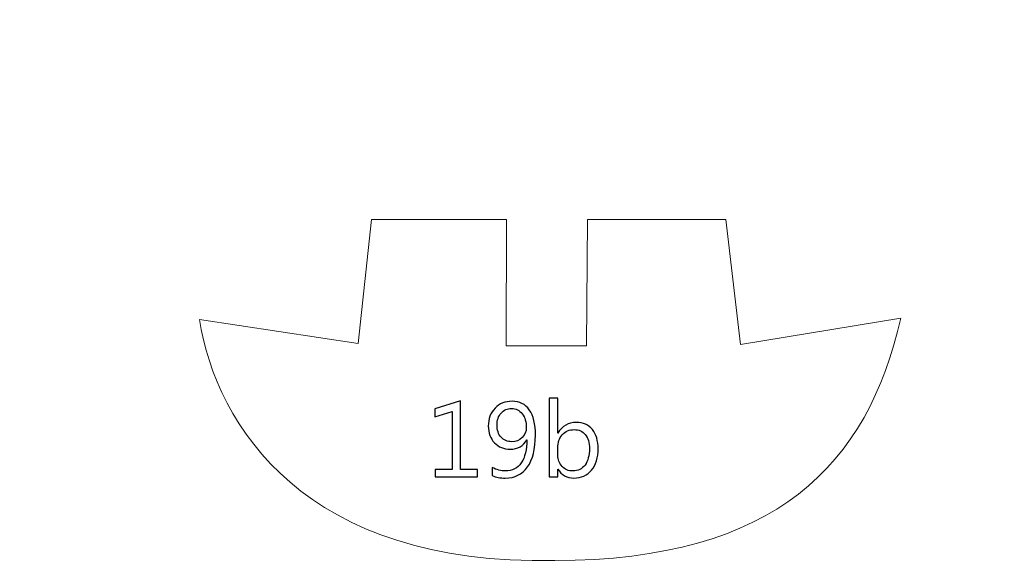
# Model space of a CAD drawing. Header units: centimetres. Extents: x -196 to 200, y -267 to 229.
# Drawn here: x 80.08 to 119.76, y 43.46 to 65.43 of the extents above; entities that cross this region are included whole.
import ezdxf

# ---------------------------------------------------------------- set-up
doc = ezdxf.new("R2010")
doc.units = ezdxf.units.CM
doc.header["$MEASUREMENT"] = 0
doc.layers.add('Camada 1', color=7, linetype='Continuous')
doc.layers.add('Camada 2', color=20, linetype='Continuous')

msp = doc.modelspace()

# ---------------------------------------------------------------- linework, layer by layer
at = {"layer": 'Camada 1', "lineweight": 9}
for points, knots in [([(114.689, 140.372), (114.689, 140.372), (121.777, 140.406), (121.777, 140.406), (121.777, 140.406), (121.777, 140.406), (121.77, 129.531), (121.77, 129.531), (121.77, 129.531), (121.77, 129.531), (125.082, 129.531), (125.082, 129.531), (125.082, 129.531), (125.082, 129.531), (125.087, 140.334), (125.087, 140.334), (125.087, 140.334), (125.087, 140.334), (135.586, 140.334), (135.586, 140.334), (135.586, 140.334), (135.586, 140.334), (135.586, 129.531), (135.586, 129.531), (135.586, 129.531), (135.586, 129.531), (138.885, 129.531), (138.885, 129.531), (138.885, 129.531), (138.885, 129.531), (138.886, 140.351), (138.886, 140.351), (138.886, 140.351), (138.886, 140.351), (149.417, 140.346), (149.417, 140.346), (149.417, 140.346), (149.417, 140.346), (149.391, 129.535), (149.391, 129.535), (149.391, 129.535), (149.391, 129.535), (152.742, 129.531), (152.742, 129.531), (152.742, 129.531), (152.742, 129.531), (152.755, 140.375), (152.755, 140.375), (152.755, 140.375), (152.755, 140.375), (163.247, 140.384), (163.247, 140.384), (163.247, 140.384), (163.247, 140.384), (163.247, 129.532), (163.247, 129.532), (163.247, 129.532), (163.247, 129.532), (166.534, 129.534), (166.534, 129.534), (166.534, 129.534), (166.534, 129.534), (166.587, 140.372), (166.587, 140.372), (166.587, 140.372), (166.587, 140.372), (177.191, 140.351), (177.191, 140.351), (177.191, 140.351), (177.191, 140.351), (177.225, 129.532), (177.225, 129.532), (177.225, 129.532), (177.225, 129.532), (180.491, 129.532), (180.491, 129.532), (180.491, 129.532), (180.491, 129.532), (180.507, 140.351), (180.507, 140.351), (180.507, 140.351), (180.507, 140.351), (194.175, 140.357), (194.175, 140.357), (194.175, 140.357), (194.175, 140.357), (194.198, 135.934), (194.198, 135.934), (194.198, 135.934), (194.198, 135.934), (190.911, 135.937), (190.911, 135.937), (190.911, 135.937), (190.911, 135.937), (190.911, 122.929), (190.911, 122.929), (190.911, 122.929), (190.911, 122.929), (194.197, 122.931), (194.197, 122.931), (194.197, 122.931), (194.197, 122.931), (194.197, 118.546), (194.197, 118.546), (194.197, 118.546), (194.197, 118.546), (111.237, 118.545), (111.237, 118.545), (111.237, 118.545), (111.237, 118.545), (111.234, 125.194), (111.234, 125.194), (111.234, 125.194), (111.234, 125.194), (100.095, 125.194), (100.095, 125.194), (100.095, 125.194), (98.387, 125.156), (97.605, 123.336), (97.591, 120.037), (97.591, 120.037), (97.729, 114.639), (94.559, 112.378), (91.986, 112.668), (91.986, 112.668), (91.986, 112.668), (93.508, 124.97), (93.508, 124.97), (93.508, 124.97), (93.508, 124.97), (90.249, 125.309), (90.249, 125.309), (90.249, 125.309), (90.249, 125.309), (89.165, 117.272), (89.165, 117.272), (89.165, 117.272), (89.165, 117.272), (2.271, 117.175), (2.271, 117.175), (2.271, 117.175), (2.271, 117.175), (2.269, 110.802), (2.269, 110.802), (2.269, 110.802), (2.269, 110.802), (-1.043, 110.801), (-1.043, 110.801), (-1.043, 110.801), (-1.043, 110.801), (-1.185, 88.942), (-1.185, 88.942), (-1.185, 88.942), (-1.185, 88.942), (-35.24, 85.129), (-35.24, 85.129), (-35.24, 85.129), (-35.24, 85.129), (-63.557, 85.144), (-63.557, 85.144), (-63.557, 85.144), (-65.043, 84.591), (-65.665, 83.347), (-65.246, 81.268), (-65.246, 81.268), (-65.246, 81.268), (-64.254, 78.165), (-64.254, 78.165), (-64.254, 78.165), (-63.326, 75.262), (-63.061, 73.597), (-65.387, 72.634), (-65.387, 72.634), (-65.387, 72.634), (-69.566, 71.073), (-69.566, 71.073), (-69.566, 71.073), (-75.32, 68.462), (-76.167, 62.893), (-73.657, 55.298), (-73.657, 55.298), (-72.354, 51.114), (-73.927, 48.199), (-76.368, 49.092), (-76.368, 49.092), (-76.368, 49.092), (-103.733, 58.307), (-103.733, 58.307), (-103.733, 58.307), (-103.102, 60.687), (-102.343, 63.067), (-101.456, 65.446), (-101.456, 65.446), (-101.456, 65.446), (-93.666, 62.108), (-93.666, 62.108), (-93.666, 62.108), (-93.666, 62.108), (-92.577, 65.248), (-92.577, 65.248), (-92.577, 65.248), (-92.577, 65.248), (-100.4, 68.586), (-100.4, 68.586), (-100.4, 68.586), (-99.209, 71.162), (-97.955, 73.674), (-96.637, 76.121), (-96.637, 76.121), (-96.637, 76.121), (-88.847, 71.858), (-88.847, 71.858), (-88.847, 71.858), (-88.847, 71.858), (-87.13, 74.667), (-87.13, 74.667), (-87.13, 74.667), (-87.13, 74.667), (-94.821, 78.964), (-94.821, 78.964), (-94.821, 78.964), (-93.561, 81.177), (-92.248, 83.287), (-90.86, 85.243), (-90.86, 85.243), (-90.86, 85.243), (-83.73, 80.451), (-83.73, 80.451), (-83.73, 80.451), (-83.73, 80.451), (-81.948, 83.161), (-81.948, 83.161), (-81.948, 83.161), (-81.948, 83.161), (-88.979, 87.953), (-88.979, 87.953), (-88.979, 87.953), (-87.461, 89.938), (-86.028, 91.963), (-84.688, 94.035), (-84.688, 94.035), (-84.688, 94.035), (-77.327, 89.441), (-77.327, 89.441), (-77.327, 89.441), (-77.327, 89.441), (-75.907, 92.316), (-75.907, 92.316), (-75.907, 92.316), (-75.907, 92.316), (-83.103, 96.976), (-83.103, 96.976), (-83.103, 96.976), (-80.277, 103.602), (-82.236, 109.043), (-90.122, 112.277), (-90.122, 112.277), (-103.899, 115.381), (-119.513, 113.823), (-133.764, 106.791), (-133.764, 106.791), (-144.008, 101.178), (-154.042, 94.092), (-164.777, 87.847), (-164.777, 87.847), (-170.221, 84.322), (-175.616, 81.162), (-181.376, 78.622), (-181.376, 78.622), (-183.558, 77.911), (-185.077, 77.638), (-185.897, 78.094), (-185.897, 78.094), (-191.027, 82.698), (-193.644, 93.751), (-193.229, 112.589), (-193.229, 112.589), (-192.121, 128.575), (-189.468, 139.014), (-184.95, 142.757), (-184.95, 142.757), (-180.824, 144.316), (-165.289, 144.555), (-141.95, 142.79), (-141.95, 142.79), (-126.066, 141.543), (-110.264, 140.047), (-94.515, 138.397), (-94.515, 138.397), (-85.281, 137.334), (-77.614, 145.445), (-70.733, 157.943), (-70.733, 157.943), (-72.994, 158.332), (-74.592, 160.089), (-74.791, 163.639), (-74.791, 163.639), (-74.747, 167.843), (-72.92, 169.939), (-69.436, 170.243), (-69.436, 170.243), (-67.983, 170.256), (-66.531, 170.239), (-65.079, 170.073), (-65.079, 170.073), (-63.108, 169.837), (-62.191, 170.706), (-62.256, 173.119), (-62.256, 173.119), (-62.256, 173.119), (-62.225, 177.892), (-62.225, 177.892), (-62.225, 177.892), (-62.225, 177.892), (-58.622, 177.892), (-58.622, 177.892), (-58.622, 177.892), (-58.622, 177.892), (-58.621, 184.763), (-58.621, 184.763), (-58.621, 184.763), (-58.621, 184.763), (-52.573, 184.76), (-52.573, 184.76), (-52.573, 184.76), (-52.573, 184.76), (-46.65, 192.035), (-46.65, 192.035), (-46.65, 192.035), (-46.65, 192.035), (-18.056, 192.03), (-18.056, 192.03), (-18.056, 192.03), (-18.056, 192.03), (-18.049, 180.199), (-18.049, 180.199), (-18.049, 180.199), (-18.049, 180.199), (-14.604, 180.2), (-14.604, 180.2), (-14.604, 180.2), (-14.604, 180.2), (-14.654, 172.369), (-14.654, 172.369), (-14.654, 172.369), (-14.75, 170.684), (-15.901, 169.942), (-17.653, 169.659), (-17.653, 169.659), (-17.653, 169.659), (-23.365, 169.659), (-23.365, 169.659), (-23.365, 169.659), (-23.365, 169.659), (-23.367, 164.682), (-23.367, 164.682), (-23.367, 164.682), (-23.367, 164.682), (-17.384, 164.682), (-17.384, 164.682), (-17.384, 164.682), (-9.828, 164.385), (-5.427, 163.227), (-3.319, 160.661), (-3.319, 160.661), (-1.966, 159.056), (-1.137, 157.276), (-1.075, 155.241), (-1.075, 155.241), (-1.075, 155.241), (-1.006, 145.454), (-1.006, 145.454), (-1.006, 145.454), (-1.006, 145.454), (2.333, 145.456), (2.333, 145.456), (2.333, 145.456), (2.333, 145.456), (2.342, 137.754), (2.342, 137.754), (2.342, 137.754), (2.342, 137.754), (92.633, 137.751), (92.633, 137.751), (92.633, 137.751), (92.633, 137.751), (92.619, 142.019), (92.619, 142.019), (92.619, 142.019), (94.823, 148.923), (96.989, 156.13), (99.23, 162.731), (99.23, 162.731), (100.216, 165.658), (101.894, 167.27), (104.257, 167.188), (104.257, 167.188), (107.361, 166.892), (109.115, 164.964), (110.065, 161.989), (110.065, 161.989), (111.854, 155.099), (113.136, 147.567), (114.689, 140.372)], [0, 0, 0, 0, 0.009804, 0.009804, 0.009804, 0.009804, 0.019608, 0.019608, 0.019608, 0.019608, 0.029412, 0.029412, 0.029412, 0.029412, 0.039216, 0.039216, 0.039216, 0.039216, 0.04902, 0.04902, 0.04902, 0.04902, 0.058824, 0.058824, 0.058824, 0.058824, 0.068627, 0.068627, 0.068627, 0.068627, 0.078431, 0.078431, 0.078431, 0.078431, 0.088235, 0.088235, 0.088235, 0.088235, 0.098039, 0.098039, 0.098039, 0.098039, 0.107843, 0.107843, 0.107843, 0.107843, 0.117647, 0.117647, 0.117647, 0.117647, 0.127451, 0.127451, 0.127451, 0.127451, 0.137255, 0.137255, 0.137255, 0.137255, 0.147059, 0.147059, 0.147059, 0.147059, 0.156863, 0.156863, 0.156863, 0.156863, 0.166667, 0.166667, 0.166667, 0.166667, 0.176471, 0.176471, 0.176471, 0.176471, 0.186275, 0.186275, 0.186275, 0.186275, 0.196078, 0.196078, 0.196078, 0.196078, 0.205882, 0.205882, 0.205882, 0.205882, 0.215686, 0.215686, 0.215686, 0.215686, 0.22549, 0.22549, 0.22549, 0.22549, 0.235294, 0.235294, 0.235294, 0.235294, 0.245098, 0.245098, 0.245098, 0.245098, 0.254902, 0.254902, 0.254902, 0.254902, 0.264706, 0.264706, 0.264706, 0.264706, 0.27451, 0.27451, 0.27451, 0.27451, 0.284314, 0.284314, 0.284314, 0.284314, 0.294118, 0.294118, 0.294118, 0.294118, 0.303922, 0.303922, 0.303922, 0.303922, 0.313725, 0.313725, 0.313725, 0.313726, 0.323529, 0.323529, 0.323529, 0.323529, 0.333333, 0.333333, 0.333333, 0.333333, 0.343137, 0.343137, 0.343137, 0.343137, 0.352941, 0.352941, 0.352941, 0.352941, 0.362745, 0.362745, 0.362745, 0.362745, 0.372549, 0.372549, 0.372549, 0.372549, 0.382353, 0.382353, 0.382353, 0.382353, 0.392157, 0.392157, 0.392157, 0.392157, 0.401961, 0.401961, 0.401961, 0.401961, 0.411765, 0.411765, 0.411765, 0.411765, 0.421569, 0.421569, 0.421569, 0.421569, 0.431373, 0.431373, 0.431373, 0.431373, 0.441176, 0.441176, 0.441176, 0.441176, 0.45098, 0.45098, 0.45098, 0.45098, 0.460784, 0.460784, 0.460784, 0.460784, 0.470588, 0.470588, 0.470588, 0.470588, 0.480392, 0.480392, 0.480392, 0.480392, 0.490196, 0.490196, 0.490196, 0.490196, 0.5, 0.5, 0.5, 0.5, 0.509804, 0.509804, 0.509804, 0.509804, 0.519608, 0.519608, 0.519608, 0.519608, 0.529412, 0.529412, 0.529412, 0.529412, 0.539216, 0.539216, 0.539216, 0.539216, 0.54902, 0.54902, 0.54902, 0.54902, 0.558824, 0.558824, 0.558824, 0.558824, 0.568627, 0.568627, 0.568627, 0.568627, 0.578431, 0.578431, 0.578431, 0.578431, 0.588235, 0.588235, 0.588235, 0.588235, 0.598039, 0.598039, 0.598039, 0.598039, 0.607843, 0.607843, 0.607843, 0.607843, 0.617647, 0.617647, 0.617647, 0.617647, 0.627451, 0.627451, 0.627451, 0.627451, 0.637255, 0.637255, 0.637255, 0.637255, 0.647059, 0.647059, 0.647059, 0.647059, 0.656863, 0.656863, 0.656863, 0.656863, 0.666667, 0.666667, 0.666667, 0.666667, 0.676471, 0.676471, 0.676471, 0.676471, 0.686275, 0.686275, 0.686275, 0.686275, 0.696078, 0.696078, 0.696078, 0.696078, 0.705882, 0.705882, 0.705882, 0.705882, 0.715686, 0.715686, 0.715686, 0.715686, 0.72549, 0.72549, 0.72549, 0.72549, 0.735294, 0.735294, 0.735294, 0.735294, 0.745098, 0.745098, 0.745098, 0.745098, 0.754902, 0.754902, 0.754902, 0.754902, 0.764706, 0.764706, 0.764706, 0.764706, 0.77451, 0.77451, 0.77451, 0.77451, 0.784314, 0.784314, 0.784314, 0.784314, 0.794118, 0.794118, 0.794118, 0.794118, 0.803922, 0.803922, 0.803922, 0.803922, 0.813725, 0.813725, 0.813725, 0.813726, 0.823529, 0.823529, 0.823529, 0.823529, 0.833333, 0.833333, 0.833333, 0.833333, 0.843137, 0.843137, 0.843137, 0.843137, 0.852941, 0.852941, 0.852941, 0.852941, 0.862745, 0.862745, 0.862745, 0.862745, 0.872549, 0.872549, 0.872549, 0.872549, 0.882353, 0.882353, 0.882353, 0.882353, 0.892157, 0.892157, 0.892157, 0.892157, 0.901961, 0.901961, 0.901961, 0.901961, 0.911765, 0.911765, 0.911765, 0.911765, 0.921569, 0.921569, 0.921569, 0.921569, 0.931373, 0.931373, 0.931373, 0.931373, 0.941176, 0.941176, 0.941176, 0.941176, 0.95098, 0.95098, 0.95098, 0.95098, 0.960784, 0.960784, 0.960784, 0.960784, 0.970588, 0.970588, 0.970588, 0.970588, 0.980392, 0.980392, 0.980392, 0.980392, 1, 1, 1, 1]), ([(94.217, 57.392), (94.217, 57.392), (99.639, 57.391), (99.639, 57.391), (99.639, 57.391), (99.639, 57.391), (99.628, 52.317), (99.628, 52.317), (99.628, 52.317), (99.628, 52.317), (102.857, 52.318), (102.857, 52.318), (102.857, 52.318), (102.857, 52.318), (102.891, 57.39), (102.891, 57.39), (102.891, 57.39), (102.891, 57.39), (108.453, 57.392), (108.453, 57.392), (108.453, 57.392), (108.453, 57.392), (109.043, 52.37), (109.043, 52.37), (109.043, 52.37), (109.043, 52.37), (115.478, 53.435), (115.478, 53.435), (115.478, 53.435), (114.174, 47.571), (110.452, 43.683), (101.582, 43.689), (101.582, 43.689), (91.588, 43.456), (87.975, 49.076), (87.3, 53.38), (87.3, 53.38), (87.3, 53.38), (93.673, 52.405), (93.673, 52.405), (93.673, 52.405), (93.673, 52.405), (94.217, 57.392), (94.217, 57.392)], [0, 0, 0, 0, 0.083333, 0.083333, 0.083333, 0.083333, 0.166667, 0.166667, 0.166667, 0.166667, 0.25, 0.25, 0.25, 0.25, 0.333333, 0.333333, 0.333333, 0.333333, 0.416667, 0.416667, 0.416667, 0.416667, 0.5, 0.5, 0.5, 0.5, 0.583333, 0.583333, 0.583333, 0.583333, 0.666667, 0.666667, 0.666667, 0.666667, 0.75, 0.75, 0.75, 0.75, 0.833333, 0.833333, 0.833333, 0.833333, 1, 1, 1, 1])]:
    msp.add_open_spline(points, degree=3, knots=knots, dxfattribs=at)
at = {"layer": 'Camada 2'}
for points, knots in [([(98.468, 47.051), (98.468, 47.051), (96.778, 47.051), (96.778, 47.051), (96.778, 47.051), (96.778, 47.051), (96.778, 47.35), (96.778, 47.35), (96.778, 47.35), (96.778, 47.35), (97.452, 47.35), (97.452, 47.35), (97.452, 47.35), (97.452, 47.35), (97.452, 49.673), (97.452, 49.673), (97.452, 49.673), (97.452, 49.673), (96.761, 49.467), (96.761, 49.467), (96.761, 49.467), (96.761, 49.467), (96.761, 49.791), (96.761, 49.791), (96.761, 49.791), (96.761, 49.791), (97.793, 50.107), (97.793, 50.107), (97.793, 50.107), (97.793, 50.107), (97.793, 47.35), (97.793, 47.35), (97.793, 47.35), (97.793, 47.35), (98.468, 47.35), (98.468, 47.35), (98.468, 47.35), (98.468, 47.35), (98.468, 47.051), (98.468, 47.051)], [0, 0, 0, 0, 0.090909, 0.090909, 0.090909, 0.090909, 0.181818, 0.181818, 0.181818, 0.181818, 0.272727, 0.272727, 0.272727, 0.272727, 0.363636, 0.363636, 0.363636, 0.363636, 0.454545, 0.454545, 0.454545, 0.454545, 0.545455, 0.545455, 0.545455, 0.545455, 0.636364, 0.636364, 0.636364, 0.636364, 0.727273, 0.727273, 0.727273, 0.727273, 0.818182, 0.818182, 0.818182, 0.818182, 1, 1, 1, 1]), ([(99.069, 47.1), (99.069, 47.1), (99.069, 47.427), (99.069, 47.427), (99.069, 47.427), (99.236, 47.333), (99.412, 47.286), (99.599, 47.286), (99.599, 47.286), (99.869, 47.286), (100.08, 47.396), (100.23, 47.614), (100.23, 47.614), (100.381, 47.832), (100.457, 48.143), (100.457, 48.545), (100.457, 48.545), (100.454, 48.544), (100.451, 48.544), (100.448, 48.545), (100.448, 48.545), (100.321, 48.289), (100.098, 48.161), (99.782, 48.161), (99.782, 48.161), (99.526, 48.161), (99.317, 48.248), (99.153, 48.421), (99.153, 48.421), (98.989, 48.595), (98.907, 48.819), (98.907, 49.092), (98.907, 49.092), (98.907, 49.384), (98.997, 49.623), (99.177, 49.81), (99.177, 49.81), (99.357, 49.997), (99.587, 50.09), (99.868, 50.09), (99.868, 50.09), (100.161, 50.09), (100.391, 49.973), (100.555, 49.741), (100.555, 49.741), (100.72, 49.508), (100.802, 49.169), (100.802, 48.724), (100.802, 48.724), (100.802, 48.172), (100.695, 47.747), (100.481, 47.448), (100.481, 47.448), (100.268, 47.149), (99.971, 47), (99.59, 47), (99.59, 47), (99.39, 47), (99.217, 47.034), (99.069, 47.1)], [0, 0, 0, 0, 0.0625, 0.0625, 0.0625, 0.0625, 0.125, 0.125, 0.125, 0.125, 0.1875, 0.1875, 0.1875, 0.1875, 0.25, 0.25, 0.25, 0.25, 0.3125, 0.3125, 0.3125, 0.3125, 0.375, 0.375, 0.375, 0.375, 0.4375, 0.4375, 0.4375, 0.4375, 0.5, 0.5, 0.5, 0.5, 0.5625, 0.5625, 0.5625, 0.5625, 0.625, 0.625, 0.625, 0.625, 0.6875, 0.6875, 0.6875, 0.6875, 0.75, 0.75, 0.75, 0.75, 0.8125, 0.8125, 0.8125, 0.8125, 0.875, 0.875, 0.875, 0.875, 1, 1, 1, 1]), ([(101.707, 47.357), (101.707, 47.357), (101.698, 47.357), (101.698, 47.357), (101.698, 47.357), (101.698, 47.357), (101.698, 47.051), (101.698, 47.051), (101.698, 47.051), (101.698, 47.051), (101.357, 47.051), (101.357, 47.051), (101.357, 47.051), (101.357, 47.051), (101.357, 50.209), (101.357, 50.209), (101.357, 50.209), (101.357, 50.209), (101.698, 50.209), (101.698, 50.209), (101.698, 50.209), (101.698, 50.209), (101.698, 48.812), (101.698, 48.812), (101.698, 48.812), (101.698, 48.812), (101.707, 48.812), (101.707, 48.812), (101.707, 48.812), (101.875, 49.095), (102.121, 49.236), (102.445, 49.236), (102.445, 49.236), (102.718, 49.236), (102.932, 49.141), (103.088, 48.95), (103.088, 48.95), (103.243, 48.758), (103.32, 48.502), (103.32, 48.181), (103.32, 48.181), (103.32, 47.824), (103.233, 47.537), (103.06, 47.322), (103.06, 47.322), (102.886, 47.107), (102.648, 47), (102.346, 47), (102.346, 47), (102.065, 47), (101.851, 47.119), (101.707, 47.357)], [0, 0, 0, 0, 0.071429, 0.071429, 0.071429, 0.071429, 0.142857, 0.142857, 0.142857, 0.142857, 0.214286, 0.214286, 0.214286, 0.214286, 0.285714, 0.285714, 0.285714, 0.285714, 0.357143, 0.357143, 0.357143, 0.357143, 0.428571, 0.428571, 0.428571, 0.428571, 0.5, 0.5, 0.5, 0.5, 0.571429, 0.571429, 0.571429, 0.571429, 0.642857, 0.642857, 0.642857, 0.642857, 0.714286, 0.714286, 0.714286, 0.714286, 0.785714, 0.785714, 0.785714, 0.785714, 0.857143, 0.857143, 0.857143, 0.857143, 1, 1, 1, 1]), ([(99.836, 49.8), (99.67, 49.8), (99.533, 49.738), (99.423, 49.613), (99.423, 49.613), (99.313, 49.489), (99.257, 49.331), (99.257, 49.139), (99.257, 49.139), (99.257, 48.929), (99.311, 48.764), (99.419, 48.644), (99.419, 48.644), (99.528, 48.524), (99.674, 48.464), (99.859, 48.464), (99.859, 48.464), (100.02, 48.464), (100.156, 48.519), (100.267, 48.628), (100.267, 48.628), (100.379, 48.738), (100.435, 48.872), (100.435, 49.031), (100.435, 49.031), (100.435, 49.257), (100.38, 49.442), (100.269, 49.585), (100.269, 49.585), (100.158, 49.728), (100.013, 49.8), (99.836, 49.8)], [0, 0, 0, 0, 0.111111, 0.111111, 0.111111, 0.111111, 0.222222, 0.222222, 0.222222, 0.222222, 0.333333, 0.333333, 0.333333, 0.333333, 0.444444, 0.444444, 0.444444, 0.444444, 0.555556, 0.555556, 0.555556, 0.555556, 0.666667, 0.666667, 0.666667, 0.666667, 0.777778, 0.777778, 0.777778, 0.777778, 1, 1, 1, 1]), ([(101.698, 48.221), (101.698, 48.221), (101.698, 47.922), (101.698, 47.922), (101.698, 47.922), (101.698, 47.745), (101.756, 47.595), (101.871, 47.471), (101.871, 47.471), (101.985, 47.348), (102.131, 47.286), (102.307, 47.286), (102.307, 47.286), (102.514, 47.286), (102.676, 47.366), (102.794, 47.524), (102.794, 47.524), (102.911, 47.684), (102.97, 47.904), (102.97, 48.187), (102.97, 48.187), (102.97, 48.426), (102.915, 48.613), (102.805, 48.748), (102.805, 48.748), (102.696, 48.883), (102.547, 48.95), (102.359, 48.95), (102.359, 48.95), (102.161, 48.95), (102.001, 48.881), (101.88, 48.743), (101.88, 48.743), (101.759, 48.604), (101.698, 48.43), (101.698, 48.221)], [0, 0, 0, 0, 0.1, 0.1, 0.1, 0.1, 0.2, 0.2, 0.2, 0.2, 0.3, 0.3, 0.3, 0.3, 0.4, 0.4, 0.4, 0.4, 0.5, 0.5, 0.5, 0.5, 0.6, 0.6, 0.6, 0.6, 0.7, 0.7, 0.7, 0.7, 0.8, 0.8, 0.8, 0.8, 1, 1, 1, 1])]:
    msp.add_open_spline(points, degree=3, knots=knots, dxfattribs=at)
at = {"layer": 'Camada 2', "lineweight": 9}
for points, knots in [([(98.468, 47.051), (98.468, 47.051), (96.778, 47.051), (96.778, 47.051), (96.778, 47.051), (96.778, 47.051), (96.778, 47.35), (96.778, 47.35), (96.778, 47.35), (96.778, 47.35), (97.452, 47.35), (97.452, 47.35), (97.452, 47.35), (97.452, 47.35), (97.452, 49.673), (97.452, 49.673), (97.452, 49.673), (97.452, 49.673), (96.761, 49.467), (96.761, 49.467), (96.761, 49.467), (96.761, 49.467), (96.761, 49.791), (96.761, 49.791), (96.761, 49.791), (96.761, 49.791), (97.793, 50.107), (97.793, 50.107), (97.793, 50.107), (97.793, 50.107), (97.793, 47.35), (97.793, 47.35), (97.793, 47.35), (97.793, 47.35), (98.468, 47.35), (98.468, 47.35), (98.468, 47.35), (98.468, 47.35), (98.468, 47.051), (98.468, 47.051)], [0, 0, 0, 0, 0.090909, 0.090909, 0.090909, 0.090909, 0.181818, 0.181818, 0.181818, 0.181818, 0.272727, 0.272727, 0.272727, 0.272727, 0.363636, 0.363636, 0.363636, 0.363636, 0.454545, 0.454545, 0.454545, 0.454545, 0.545455, 0.545455, 0.545455, 0.545455, 0.636364, 0.636364, 0.636364, 0.636364, 0.727273, 0.727273, 0.727273, 0.727273, 0.818182, 0.818182, 0.818182, 0.818182, 1, 1, 1, 1]), ([(99.069, 47.1), (99.069, 47.1), (99.069, 47.427), (99.069, 47.427), (99.069, 47.427), (99.236, 47.333), (99.412, 47.286), (99.599, 47.286), (99.599, 47.286), (99.869, 47.286), (100.08, 47.396), (100.23, 47.614), (100.23, 47.614), (100.381, 47.832), (100.457, 48.143), (100.457, 48.545), (100.457, 48.545), (100.454, 48.544), (100.451, 48.544), (100.448, 48.545), (100.448, 48.545), (100.321, 48.289), (100.098, 48.161), (99.782, 48.161), (99.782, 48.161), (99.526, 48.161), (99.317, 48.248), (99.153, 48.421), (99.153, 48.421), (98.989, 48.595), (98.907, 48.819), (98.907, 49.092), (98.907, 49.092), (98.907, 49.384), (98.997, 49.623), (99.177, 49.81), (99.177, 49.81), (99.357, 49.997), (99.587, 50.09), (99.868, 50.09), (99.868, 50.09), (100.161, 50.09), (100.391, 49.973), (100.555, 49.741), (100.555, 49.741), (100.72, 49.508), (100.802, 49.169), (100.802, 48.724), (100.802, 48.724), (100.802, 48.172), (100.695, 47.747), (100.481, 47.448), (100.481, 47.448), (100.268, 47.149), (99.971, 47), (99.59, 47), (99.59, 47), (99.39, 47), (99.217, 47.034), (99.069, 47.1)], [0, 0, 0, 0, 0.0625, 0.0625, 0.0625, 0.0625, 0.125, 0.125, 0.125, 0.125, 0.1875, 0.1875, 0.1875, 0.1875, 0.25, 0.25, 0.25, 0.25, 0.3125, 0.3125, 0.3125, 0.3125, 0.375, 0.375, 0.375, 0.375, 0.4375, 0.4375, 0.4375, 0.4375, 0.5, 0.5, 0.5, 0.5, 0.5625, 0.5625, 0.5625, 0.5625, 0.625, 0.625, 0.625, 0.625, 0.6875, 0.6875, 0.6875, 0.6875, 0.75, 0.75, 0.75, 0.75, 0.8125, 0.8125, 0.8125, 0.8125, 0.875, 0.875, 0.875, 0.875, 1, 1, 1, 1]), ([(101.707, 47.357), (101.707, 47.357), (101.698, 47.357), (101.698, 47.357), (101.698, 47.357), (101.698, 47.357), (101.698, 47.051), (101.698, 47.051), (101.698, 47.051), (101.698, 47.051), (101.357, 47.051), (101.357, 47.051), (101.357, 47.051), (101.357, 47.051), (101.357, 50.209), (101.357, 50.209), (101.357, 50.209), (101.357, 50.209), (101.698, 50.209), (101.698, 50.209), (101.698, 50.209), (101.698, 50.209), (101.698, 48.812), (101.698, 48.812), (101.698, 48.812), (101.698, 48.812), (101.707, 48.812), (101.707, 48.812), (101.707, 48.812), (101.875, 49.095), (102.121, 49.236), (102.445, 49.236), (102.445, 49.236), (102.718, 49.236), (102.932, 49.141), (103.088, 48.95), (103.088, 48.95), (103.243, 48.758), (103.32, 48.502), (103.32, 48.181), (103.32, 48.181), (103.32, 47.824), (103.233, 47.537), (103.06, 47.322), (103.06, 47.322), (102.886, 47.107), (102.648, 47), (102.346, 47), (102.346, 47), (102.065, 47), (101.851, 47.119), (101.707, 47.357)], [0, 0, 0, 0, 0.071429, 0.071429, 0.071429, 0.071429, 0.142857, 0.142857, 0.142857, 0.142857, 0.214286, 0.214286, 0.214286, 0.214286, 0.285714, 0.285714, 0.285714, 0.285714, 0.357143, 0.357143, 0.357143, 0.357143, 0.428571, 0.428571, 0.428571, 0.428571, 0.5, 0.5, 0.5, 0.5, 0.571429, 0.571429, 0.571429, 0.571429, 0.642857, 0.642857, 0.642857, 0.642857, 0.714286, 0.714286, 0.714286, 0.714286, 0.785714, 0.785714, 0.785714, 0.785714, 0.857143, 0.857143, 0.857143, 0.857143, 1, 1, 1, 1]), ([(99.836, 49.8), (99.67, 49.8), (99.533, 49.738), (99.423, 49.613), (99.423, 49.613), (99.313, 49.489), (99.257, 49.331), (99.257, 49.139), (99.257, 49.139), (99.257, 48.929), (99.311, 48.764), (99.419, 48.644), (99.419, 48.644), (99.528, 48.524), (99.674, 48.464), (99.859, 48.464), (99.859, 48.464), (100.02, 48.464), (100.156, 48.519), (100.267, 48.628), (100.267, 48.628), (100.379, 48.738), (100.435, 48.872), (100.435, 49.031), (100.435, 49.031), (100.435, 49.257), (100.38, 49.442), (100.269, 49.585), (100.269, 49.585), (100.158, 49.728), (100.013, 49.8), (99.836, 49.8)], [0, 0, 0, 0, 0.111111, 0.111111, 0.111111, 0.111111, 0.222222, 0.222222, 0.222222, 0.222222, 0.333333, 0.333333, 0.333333, 0.333333, 0.444444, 0.444444, 0.444444, 0.444444, 0.555556, 0.555556, 0.555556, 0.555556, 0.666667, 0.666667, 0.666667, 0.666667, 0.777778, 0.777778, 0.777778, 0.777778, 1, 1, 1, 1]), ([(101.698, 48.221), (101.698, 48.221), (101.698, 47.922), (101.698, 47.922), (101.698, 47.922), (101.698, 47.745), (101.756, 47.595), (101.871, 47.471), (101.871, 47.471), (101.985, 47.348), (102.131, 47.286), (102.307, 47.286), (102.307, 47.286), (102.514, 47.286), (102.676, 47.366), (102.794, 47.524), (102.794, 47.524), (102.911, 47.684), (102.97, 47.904), (102.97, 48.187), (102.97, 48.187), (102.97, 48.426), (102.915, 48.613), (102.805, 48.748), (102.805, 48.748), (102.696, 48.883), (102.547, 48.95), (102.359, 48.95), (102.359, 48.95), (102.161, 48.95), (102.001, 48.881), (101.88, 48.743), (101.88, 48.743), (101.759, 48.604), (101.698, 48.43), (101.698, 48.221)], [0, 0, 0, 0, 0.1, 0.1, 0.1, 0.1, 0.2, 0.2, 0.2, 0.2, 0.3, 0.3, 0.3, 0.3, 0.4, 0.4, 0.4, 0.4, 0.5, 0.5, 0.5, 0.5, 0.6, 0.6, 0.6, 0.6, 0.7, 0.7, 0.7, 0.7, 0.8, 0.8, 0.8, 0.8, 1, 1, 1, 1])]:
    msp.add_open_spline(points, degree=3, knots=knots, dxfattribs=at)

doc.saveas('drawing.dxf')
